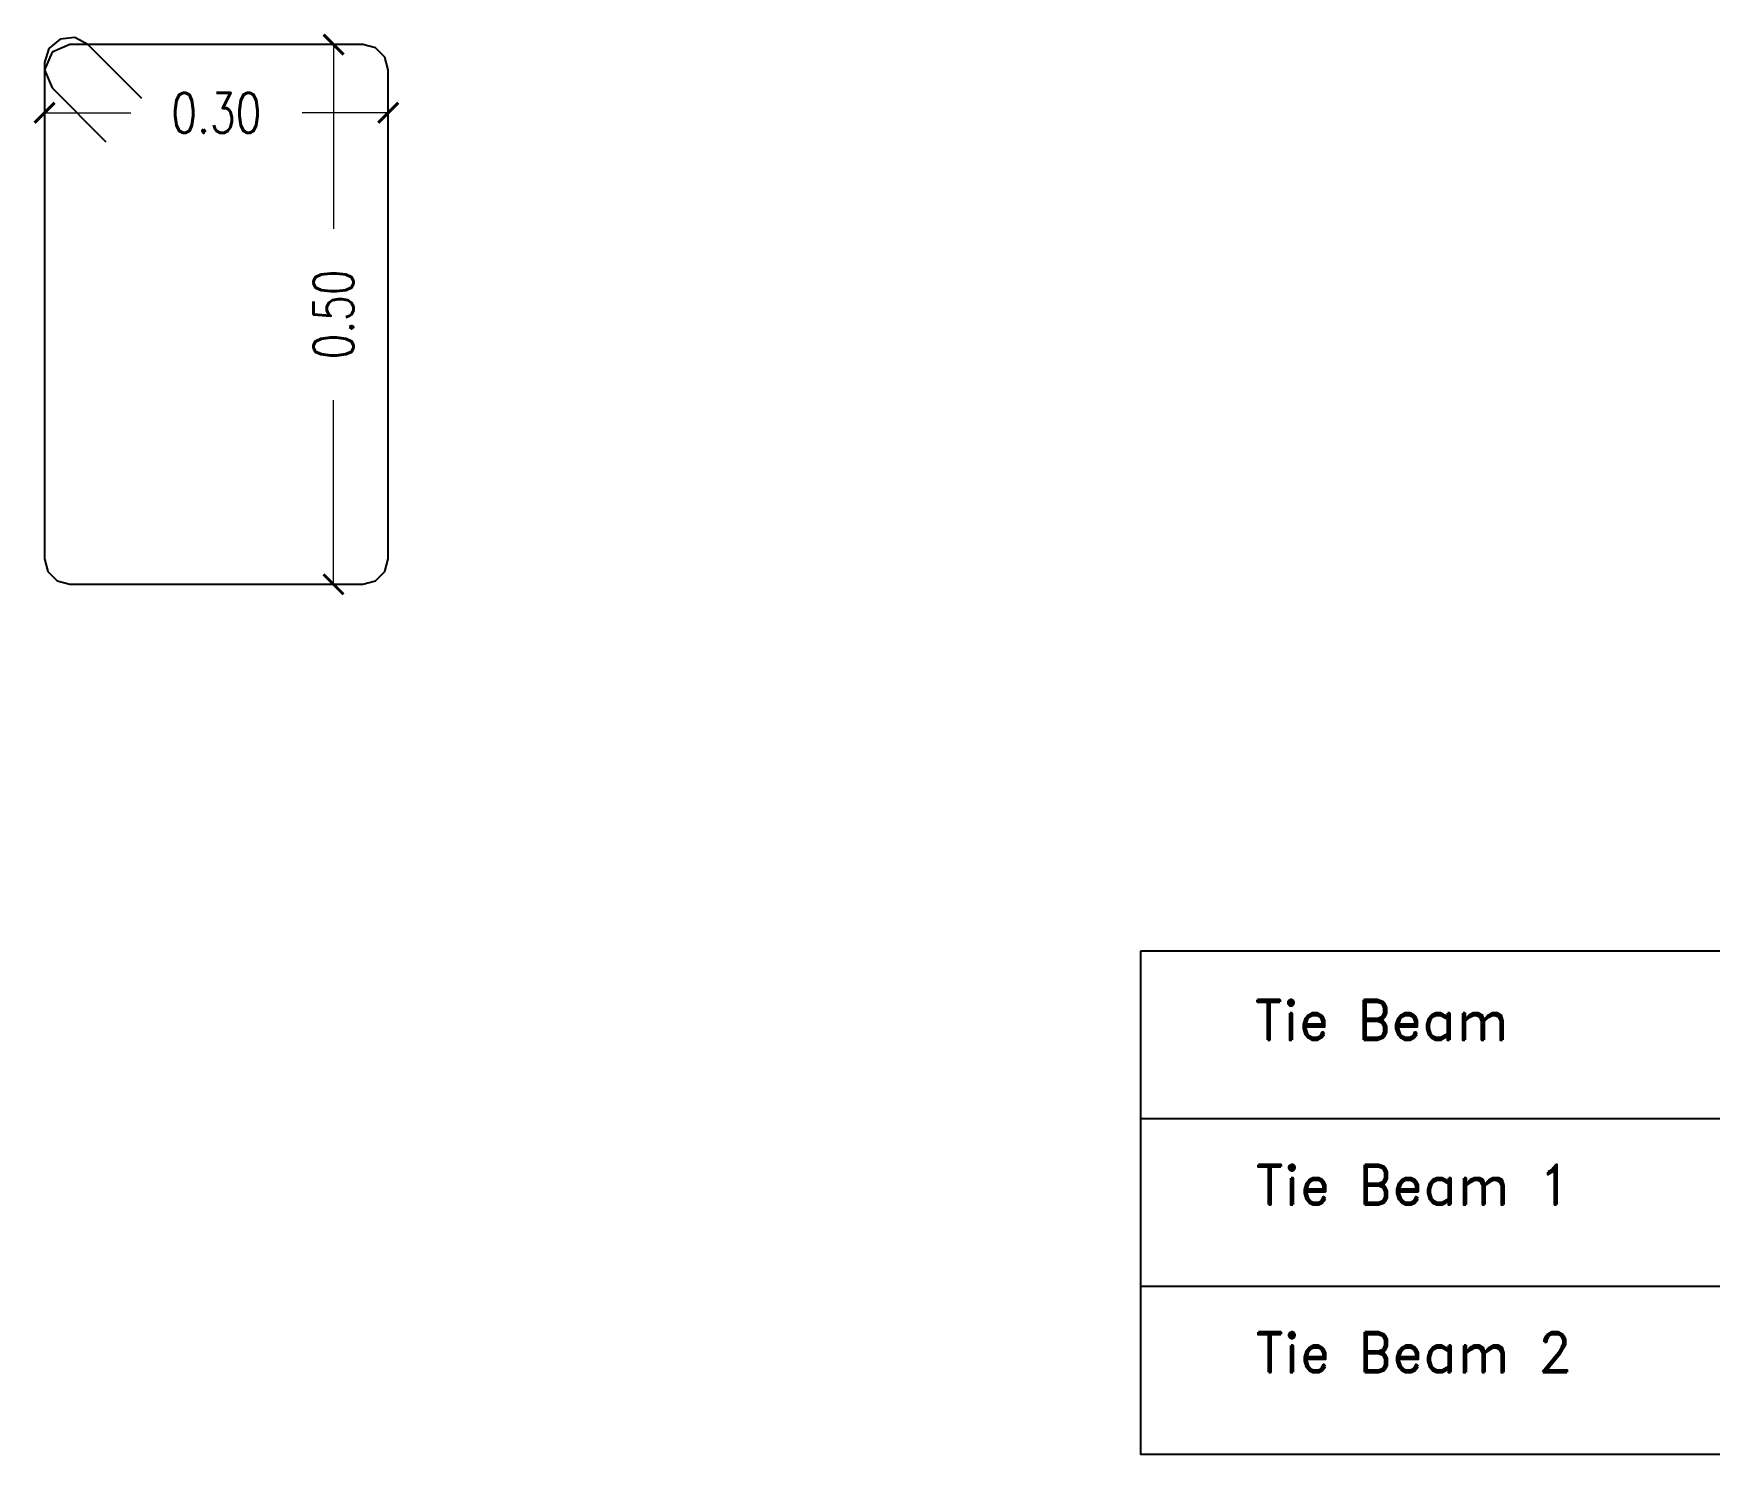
# Model space of a CAD drawing. Extents: x 166525 to 167198, y 178739 to 179747.
# Drawn here: x 166623.03 to 166631.42, y 179427.25 to 179434.35 of the extents above; entities that cross this region are included whole.
import ezdxf

# ---------------------------------------------------------------- set-up
doc = ezdxf.new("R2010")
doc.units = 0
doc.header["$MEASUREMENT"] = 0
doc.layers.get('0').update_dxf_attribs({"linetype": 'CONTINUOUS'})
doc.layers.get('DEFPOINTS').update_dxf_attribs({"linetype": 'CONTINUOUS'})
doc.layers.add('BEAM', color=6, linetype='CONTINUOUS', lineweight=13)
doc.layers.add('outdim', color=42, linetype='CONTINUOUS')
doc.layers.add('REBARS', color=2, linetype='CONTINUOUS')
doc.styles.add('DIM', font='simplex.shx', dxfattribs={"width": 0.75})
doc.styles.add('ROMAND10', font='ROMAND.shx', dxfattribs={"height": 0.2})
doc.dimstyles.new('MUTASIM', dxfattribs={"dimscale": 0.9995, "dimtxt": 0.2, "dimasz": 0.1, "dimexe": 0.05, "dimexo": 0.12, "dimgap": 0.05, "dimtad": 0, "dimzin": 0, "dimdsep": 46, "dimtxsty": 'DIM', "dimblk": 'ARCHTICK', "dimcen": 0.09, "dimclrd": 35, "dimclre": 33, "dimclrt": 256, "dimazin": 0, "dimtfac": 1, "dimtofl": 0, "dimtmove": 1, "dimatfit": 3, "dimfxl": 0.18, "dimtolj": 1, "dimtzin": 0, "dimlwd": 13, "dimlwe": 9, "dimarcsym": 0})

# ---------------------------------------------------------------- blocks, each defined once
blk = doc.blocks.new('_ARCHTICK')
at = {"color": 0, "linetype": 'ByBlock', "const_width": 0.15}
blk.add_lwpolyline([(-0.5, -0.5), (0.5, 0.5)], dxfattribs=at)
blk = doc.blocks.new('*D369')
at = {"layer": 'BEAM', "color": 33, "lineweight": 9, "transparency": 16777216}
for p, q in [((166624.5603, 179434.2989), (166624.4834, 179434.2989)), ((166624.5603, 179431.5989), (166624.4834, 179431.5989))]:
    blk.add_line(p, q, dxfattribs=at)
at = {"layer": 'BEAM', "color": 35, "lineweight": 13, "transparency": 16777216}
for p, q in [((166624.5334, 179434.2989), (166624.5334, 179433.3773)), ((166624.5334, 179431.5989), (166624.5334, 179432.5206))]:
    blk.add_line(p, q, dxfattribs=at)
at = {"layer": 'DEFPOINTS', "color": 0, "transparency": 16777216}
for p in [(166624.5334, 179434.2989), (166624.6803, 179434.2989), (166624.6803, 179431.5989)]:
    blk.add_point(p, dxfattribs=at)
at = {"layer": 'BEAM', "color": 35, "lineweight": 13, "transparency": 16777216, "xscale": 0.09995000000000001, "yscale": 0.09995000000000001, "zscale": 0.09995000000000001}
for p, rotation in [((166624.5334, 179434.2989), 90), ((166624.5334, 179431.5989), 270)]:
    blk.add_blockref('_ARCHTICK', p, dxfattribs=dict(at, rotation=rotation))
at = {"layer": 'BEAM', "transparency": 16777216, "insert": (166624.5334, 179432.9489), "char_height": 0.1999, "attachment_point": 5, "rotation": 90, "style": 'DIM'}
blk.add_mtext('\\A1;0.50', dxfattribs=at)
blk = doc.blocks.new('*D370')
at = {"layer": 'BEAM', "color": 33, "lineweight": 9, "transparency": 16777216}
for p, q in [((166623.0881, 179434.0772), (166623.0881, 179434.0073)), ((166624.8073, 179434.048), (166624.8073, 179433.9073))]:
    blk.add_line(p, q, dxfattribs=at)
at = {"layer": 'BEAM', "color": 35, "lineweight": 13, "transparency": 16777216}
for p, q in [((166623.0881, 179433.9573), (166623.5193, 179433.9573)), ((166624.8073, 179433.9573), (166624.376, 179433.9573))]:
    blk.add_line(p, q, dxfattribs=at)
at = {"layer": 'DEFPOINTS', "color": 0, "transparency": 16777216}
for p in [(166624.8073, 179434.1679), (166623.0881, 179433.9573), (166624.8073, 179433.9573)]:
    blk.add_point(p, dxfattribs=at)
at = {"layer": 'BEAM', "color": 35, "lineweight": 13, "transparency": 16777216, "xscale": 0.09995000000000001, "yscale": 0.09995000000000001, "zscale": 0.09995000000000001, "rotation": 180}
blk.add_blockref('_ARCHTICK', (166623.0881, 179433.9573), dxfattribs=at)
at = {"layer": 'BEAM', "color": 35, "lineweight": 13, "transparency": 16777216, "xscale": 0.09995000000000001, "yscale": 0.09995000000000001, "zscale": 0.09995000000000001}
blk.add_blockref('_ARCHTICK', (166624.8073, 179433.9573), dxfattribs=at)
at = {"layer": 'BEAM', "transparency": 16777216, "insert": (166623.9477, 179433.9573), "char_height": 0.1999, "attachment_point": 5, "style": 'DIM'}
blk.add_mtext('\\A1;0.30', dxfattribs=at)

msp = doc.modelspace()

# ---------------------------------------------------------------- linework, layer by layer
at = {"layer": 'outdim'}
for p, q in [((166645.45443, 179429.76387), (166628.57114, 179429.76387)), ((166628.57114, 179429.76387), (166628.57114, 179427.24604)), ((166645.45443, 179428.92532), (166628.57114, 179428.92532)), ((166645.45443, 179428.08676), (166628.57114, 179428.08676)), ((166645.45443, 179427.24604), (166628.57114, 179427.24604)), ((166645.45443, 179427.24604), (166628.57114, 179427.24604))]:
    msp.add_line(p, q, dxfattribs=at)
at = {"layer": 'REBARS'}
for p, q in [((166623.1665, 179434.32645), (166623.1095, 179434.27968)), ((166623.23988, 179434.33368), (166623.1665, 179434.32645)), ((166623.30489, 179434.29891), (166623.23988, 179434.33368)), ((166623.1095, 179434.27968), (166623.0881, 179434.20912)), ((166623.1253, 179434.26171), (166623.0881, 179434.17191)), ((166623.2151, 179434.29891), (166623.1253, 179434.26171)), ((166624.68026, 179434.29891), (166623.2151, 179434.29891)), ((166623.5743, 179434.0295), (166623.30489, 179434.29891)), ((166624.74376, 179434.28189), (166624.68026, 179434.29891)), ((166624.79025, 179434.23541), (166624.74376, 179434.28189)), ((166624.80726, 179434.17191), (166624.79025, 179434.23541)), ((166623.0881, 179434.20912), (166623.0881, 179431.72591)), ((166623.0881, 179434.17191), (166623.1253, 179434.08211)), ((166624.80726, 179431.72591), (166624.80726, 179434.17191)), ((166623.1253, 179434.08211), (166623.3947, 179433.8127)), ((166623.0881, 179431.72591), (166623.10511, 179431.66241)), ((166624.79025, 179431.66241), (166624.80726, 179431.72591)), ((166623.10511, 179431.66241), (166623.1516, 179431.61592)), ((166624.74376, 179431.61592), (166624.79025, 179431.66241)), ((166623.1516, 179431.61592), (166623.2151, 179431.59891)), ((166623.2151, 179431.59891), (166624.68026, 179431.59891)), ((166624.68026, 179431.59891), (166624.74376, 179431.61592))]:
    msp.add_line(p, q, dxfattribs=at)

# ---------------------------------------------------------------- texts
at = {"layer": 'outdim', "char_height": 0.2, "style": 'ROMAND10'}
for s, insert, width, attachment_point in [('Tie Beam', (166629.77723, 179429.52024), 1.7428863, 2), ('Tie Beam 1', (166629.14361, 179428.69571), 2.3441656, 1), ('Tie Beam 2', (166629.14361, 179427.85716), 2.3441656, 1)]:
    msp.add_mtext(s, dxfattribs=dict(at, insert=insert, width=width, attachment_point=attachment_point))

# ---------------------------------------------------------------- dimensions: what is measured, and where the dimension line sits
at = {"layer": 'BEAM'}
dim = msp.add_linear_dim(base=(166624.5334, 179434.29891), p1=(166624.68026, 179431.59891), p2=(166624.68026, 179434.29891), angle=90, text='0.50', dimstyle='MUTASIM', override={"dimgap": 0.2, "dimlfac": 20}, dxfattribs=at)
dim.commit()
dim.dimension.update_dxf_attribs({"geometry": '*D369', "text_midpoint": (166624.5334, 179432.94891)})
dim = msp.add_linear_dim(base=(166624.80726, 179433.95729), p1=(166623.0881, 179433.95729), p2=(166624.80726, 179434.16791), text='0.30', dimstyle='MUTASIM', override={"dimgap": 0.2, "dimlfac": 20}, dxfattribs=at)
dim.commit()
dim.dimension.update_dxf_attribs({"geometry": '*D370', "text_midpoint": (166623.94768, 179433.95729)})

doc.saveas('drawing.dxf')
